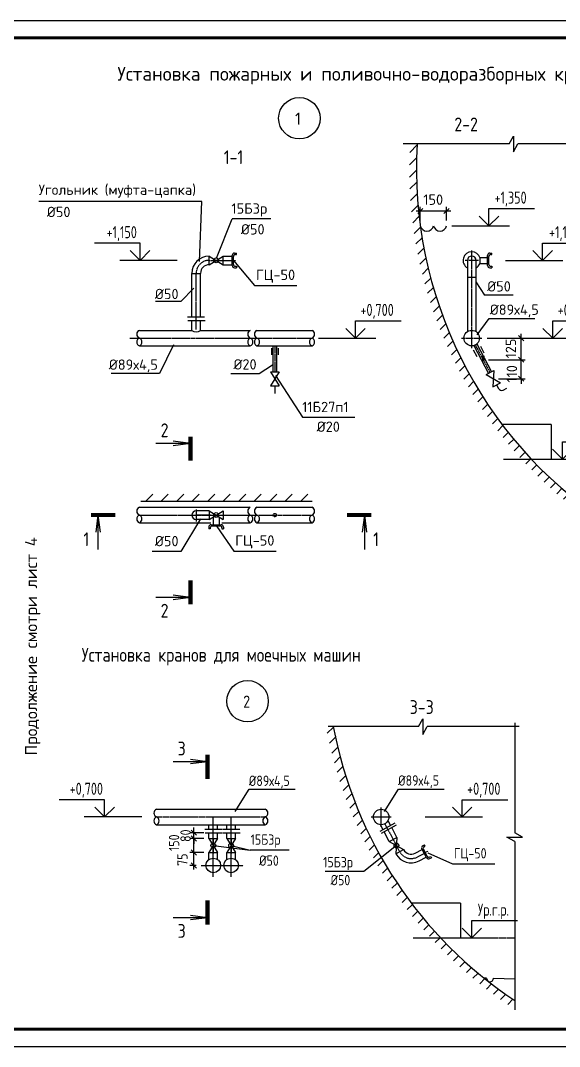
# Paper-space layout 'л2-л8' of a CAD drawing. Header units: millimetres. Extents: x 10032 to 18918, y -3051 to 627.
# Drawn here: x 17828.7 to 17984.8, y -1761.1 to -1464.1 of the extents above; entities that cross this region are included whole.
import ezdxf
from ezdxf.enums import TextEntityAlignment as Align

# ---------------------------------------------------------------- set-up
doc = ezdxf.new("R2010")
doc.units = ezdxf.units.MM
doc.header["$LTSCALE"] = 0.5
doc.linetypes.add('CENTER', pattern=[2, 1.25, -0.25, 0.25, -0.25])
doc.linetypes.add('HIDDEN', pattern=[0.375, 0.25, -0.125])
doc.layers.add('1_fragment_plan', color=7, linetype='Continuous', lineweight=30)
doc.layers.add('_Формат', color=7, linetype='Continuous', lineweight=35)
for name, color, linetype in [('1_NADPIS', 7, 'Continuous'), ('DIZAIN', 30, 'Continuous'), ('FORMAT', 7, 'Continuous'), ('OTMETKI', 2, 'Continuous'), ('ВК_конструкции', 7, 'Continuous'), ('ВК_надписи', 7, 'Continuous'), ('ВК_отметки', 9, 'Continuous'), ('ВК_сети', 4, 'Continuous')]:
    doc.layers.add(name, color=color, linetype=linetype)
doc.styles.add('ROMANS', font='romans.shx', dxfattribs={"width": 0.8, "height": 1.75})
doc.styles.add('RS-3-08', font='romans.shx', dxfattribs={"width": 0.8, "height": 3})
doc.styles.add('Стандарт ММП', font='isocpeur.ttf')
doc.dimstyles.new('M1000', dxfattribs={"dimtxt": 3, "dimasz": 2, "dimexe": 1.2, "dimexo": 1.5, "dimgap": 1.3, "dimtad": 1, "dimdec": 0, "dimlfac": 1000, "dimrnd": 1, "dimzin": 0, "dimdsep": 46, "dimtxsty": 'RS-3-08', "dimblk1": 'OBLIQUE', "dimblk2": 'OBLIQUE', "dimsah": 1, "dimcen": 0, "dimdle": 1.2, "dimadec": 0, "dimazin": 0, "dimtfac": 1, "dimtdec": 0, "dimtmove": 2, "dimatfit": 3, "dimldrblk": 'ARCHTICK', "dimfxl": 1, "dimtolj": 1, "dimtzin": 0, "dimarcsym": 0})

# ---------------------------------------------------------------- blocks, each defined once
blk = doc.blocks.new('RAZ')
at = {"layer": '1_fragment_plan'}
for q in [(4.96, 5.65), (4.96, 4.35), (10, 5)]:
    blk.add_line((0, 5), q, dxfattribs=at)
at = {"layer": '1_fragment_plan', "color": 4, "const_width": 1.2}
blk.add_lwpolyline([(0, 6.99), (0, 0)], dxfattribs=at)
blk = doc.blocks.new('_raznl')
at = {"layer": 'DIZAIN', "rotation": 90}
blk.add_blockref('RAZ', (0, 0), dxfattribs=at)
at = {"layer": 'DIZAIN', "color": 4, "style": 'ROMANS', "width": 0.8, "flags": 4}
blk.add_attdef('N', text='', height=4, dxfattribs=at).set_placement((-7.55, 5), align=Align.RIGHT)
blk = doc.blocks.new('_razpv')
at = {"layer": 'DIZAIN', "xscale": -1}
blk.add_blockref('RAZ', (0, 0), dxfattribs=at)
at = {"layer": 'DIZAIN', "color": 4, "style": 'ROMANS', "width": 0.8, "flags": 4}
blk.add_attdef('N', text='', height=4, dxfattribs=at).set_placement((-7.5, 8.82), align=Align.MIDDLE)
blk = doc.blocks.new('_otmp')
at = {"layer": 'ВК_отметки'}
blk.add_line((4.24, 0), (20.89, 0), dxfattribs=at)
for points in [[(15, 0), (15, 5), (28.21, 5)], [(15, 0), (17.83, 2.83)]]:
    blk.add_lwpolyline(points, dxfattribs=at)
at = {"layer": 'ВК_отметки', "linetype": 'Continuous'}
blk.add_lwpolyline([(15, 0), (12.17, 2.83)], dxfattribs=at)
at = {"layer": 'ВК_отметки', "style": 'ROMANS', "width": 0.7, "flags": 4}
blk.add_attdef('О', text='', height=3.5, dxfattribs=at).set_placement((21.25, 6.42), align=Align.CENTER)
blk = doc.blocks.new('_razg')
at = {"layer": 'DIZAIN', "color": 4, "style": 'ROMANS', "width": 0.8, "flags": 4}
blk.add_attdef('N-N', text='', height=4, dxfattribs=at).set_placement((0.14, 3.55), align=Align.MIDDLE)
blk = doc.blocks.new('_Oblique')
at = {"linetype": 'ByBlock', "lineweight": 30}
blk.add_line((-0.5, -0.5), (0.5, 0.5), dxfattribs=at)
blk = doc.blocks.new('*D49')
at = {"layer": 'Defpoints', "color": 0, "lineweight": 30, "ltscale": 0.5}
for p in [(17962.94, -1562.24), (17973.73, -1562.24), (17965.66, -1567.74)]:
    blk.add_point(p, dxfattribs=at)
at = {"layer": 'ВК_надписи', "color": 7, "lineweight": -2, "ltscale": 0.5}
for p, q in [((17973.73, -1562.24), (17973.73, -1560.74)), ((17964.44, -1562.24), (17974.93, -1562.24)), ((17973.73, -1567.74), (17973.73, -1562.24)), ((17967.16, -1567.74), (17974.93, -1567.74)), ((17973.73, -1567.74), (17973.73, -1569.24))]:
    blk.add_line(p, q, dxfattribs=at)
at = {"layer": 'ВК_надписи', "color": 7, "lineweight": -2, "ltscale": 0.5, "xscale": 1.5, "yscale": 1.5, "zscale": 1.5}
for p, rotation in [((17973.73, -1562.24), 270), ((17973.73, -1567.74), 90)]:
    blk.add_blockref('_Oblique', p, dxfattribs=dict(at, rotation=rotation))
at = {"layer": 'ВК_надписи', "color": 7, "ltscale": 0.5, "insert": (17971.03, -1566.34), "char_height": 3, "attachment_point": 5, "rotation": 90, "style": 'Стандарт ММП'}
blk.add_mtext('\\A1;110', dxfattribs=at)
blk = doc.blocks.new('*D50')
at = {"layer": 'Defpoints', "color": 0, "lineweight": 30, "ltscale": 0.5}
for p in [(17962.35, -1555.99), (17973.73, -1555.99), (17962.74, -1562.24)]:
    blk.add_point(p, dxfattribs=at)
at = {"layer": 'ВК_надписи', "color": 7, "lineweight": -2, "ltscale": 0.5}
for p, q in [((17963.85, -1555.99), (17974.93, -1555.99)), ((17973.73, -1563.44), (17973.73, -1554.79)), ((17964.24, -1562.24), (17974.93, -1562.24))]:
    blk.add_line(p, q, dxfattribs=at)
at = {"layer": 'ВК_надписи', "color": 7, "lineweight": -2, "ltscale": 0.5, "xscale": 1.5, "yscale": 1.5, "zscale": 1.5}
for p, rotation in [((17973.73, -1555.99), 90), ((17973.73, -1562.24), 270)]:
    blk.add_blockref('_Oblique', p, dxfattribs=dict(at, rotation=rotation))
at = {"layer": 'ВК_надписи', "color": 7, "ltscale": 0.5, "insert": (17970.76, -1558.99), "char_height": 3, "attachment_point": 5, "rotation": 90, "style": 'Стандарт ММП'}
blk.add_mtext('\\A1;125', dxfattribs=at)
blk = doc.blocks.new('*D55')
at = {"layer": 'Defpoints', "color": 0, "lineweight": 30}
for p in [(17878.94, -1704.9), (17883.32, -1704.9), (17881.09, -1708.65)]:
    blk.add_point(p, dxfattribs=at)
at = {"layer": 'ВК_сети', "color": 7, "lineweight": -2}
for p, q in [((17878.94, -1709.85), (17878.94, -1703.7)), ((17881.82, -1704.9), (17877.74, -1704.9)), ((17879.59, -1708.65), (17877.74, -1708.65))]:
    blk.add_line(p, q, dxfattribs=at)
at = {"layer": 'ВК_сети', "color": 7, "lineweight": -2, "xscale": 1.5, "yscale": 1.5, "zscale": 1.5}
for p, rotation in [((17878.94, -1704.9), 90), ((17878.94, -1708.65), 270)]:
    blk.add_blockref('_Oblique', p, dxfattribs=dict(at, rotation=rotation))
at = {"layer": 'ВК_сети', "color": 7, "lineweight": 30, "insert": (17875.62, -1706.99), "char_height": 3, "attachment_point": 5, "rotation": 90, "style": 'RS-3-08'}
blk.add_mtext('\\A1;75', dxfattribs=at)
blk = doc.blocks.new('*D56')
at = {"layer": 'Defpoints', "color": 0, "lineweight": 30}
for p in [(17878.94, -1700.86), (17883.32, -1700.86), (17883.32, -1704.9)]:
    blk.add_point(p, dxfattribs=at)
at = {"layer": 'ВК_сети', "color": 7, "lineweight": -2}
for p, q in [((17881.82, -1700.86), (17877.74, -1700.86)), ((17878.94, -1706.1), (17878.94, -1699.66)), ((17881.82, -1704.9), (17877.74, -1704.9))]:
    blk.add_line(p, q, dxfattribs=at)
at = {"layer": 'ВК_сети', "color": 7, "lineweight": -2, "xscale": 1.5, "yscale": 1.5, "zscale": 1.5}
for p, rotation in [((17878.94, -1700.86), 90), ((17878.94, -1704.9), 270)]:
    blk.add_blockref('_Oblique', p, dxfattribs=dict(at, rotation=rotation))
at = {"layer": 'ВК_сети', "color": 7, "lineweight": 30, "insert": (17873.21, -1702.07), "char_height": 3, "attachment_point": 5, "rotation": 90, "style": 'RS-3-08'}
blk.add_mtext('\\A1;150', dxfattribs=at)
blk = doc.blocks.new('*D57')
at = {"layer": 'Defpoints', "color": 0, "lineweight": 30}
for p in [(17878.94, -1699.18), (17883.32, -1699.18), (17883.32, -1700.86)]:
    blk.add_point(p, dxfattribs=at)
at = {"layer": 'ВК_сети', "color": 7, "lineweight": -2}
for p, q in [((17878.94, -1699.18), (17878.94, -1697.68)), ((17881.82, -1699.18), (17877.74, -1699.18)), ((17881.82, -1700.86), (17877.74, -1700.86)), ((17878.94, -1700.86), (17878.94, -1699.18)), ((17878.94, -1700.86), (17878.94, -1702.36))]:
    blk.add_line(p, q, dxfattribs=at)
at = {"layer": 'ВК_сети', "color": 7, "lineweight": -2, "xscale": 1.5, "yscale": 1.5, "zscale": 1.5}
for p, rotation in [((17878.94, -1699.18), 270), ((17878.94, -1700.86), 90)]:
    blk.add_blockref('_Oblique', p, dxfattribs=dict(at, rotation=rotation))
at = {"layer": 'ВК_сети', "color": 7, "lineweight": 30, "insert": (17876.54, -1700.04), "char_height": 3, "attachment_point": 5, "rotation": 90, "style": 'RS-3-08'}
blk.add_mtext('\\A1;80', dxfattribs=at)

psp = doc.layouts.new('л2-л8')

# ---------------------------------------------------------------- hatches: boundary and pattern name
at = {"layer": 'ВК_конструкции', "ltscale": 0.5}
h = psp.add_hatch(dxfattribs=at)
h.set_pattern_fill('ANSI31', scale=20, style=0)
h.set_pattern_definition([(45, (19165.1628, -1317.9816), (-1.767767, 1.767767), [])])
h.paths.add_polyline_path([(17998.0807, -1611.5982), (17998.0807, -1609.1274, -0.05751116), (17976.6306, -1590.9945), (17973.8181, -1590.9945, 0.06414648)])
h.paths.add_polyline_path([(17973.8181, -1590.9945), (17976.6306, -1590.9945, -0.08615345), (17953.588, -1555.9945), (17951.3398, -1555.9945, 0.08407387)])
h.paths.add_polyline_path([(17943.4184, -1507.126), (17941.3536, -1507.126, 0.1011291), (17951.3398, -1555.9945), (17953.588, -1555.9945, -0.10294791)])
h.paths.add_polyline_path([(17943.6387, -1499.7825), (17941.5702, -1499.7825, 0.01474786), (17941.3536, -1507.126), (17943.4184, -1507.126, -0.01499678)])
h = psp.add_hatch(dxfattribs=at)
h.set_pattern_fill('ANSI31', color=256, angle=90, style=0)
h.set_pattern_definition([(225, (17531.2933, -1492.3447), (-2.245064, 2.245064), [])])
h.paths.add_polyline_path([(17863.5933, -1603.246), (17863.5933, -1601.135), (17913.1619, -1601.135), (17913.1619, -1603.246)])
h = psp.add_hatch(dxfattribs=at)
h.set_pattern_fill('ANSI31', scale=20, style=0)
h.set_pattern_definition([(45, (19138.9423, -1456.6014), (-1.767767, 1.767767), [])])
h.paths.add_polyline_path([(17971.8602, -1750.218), (17971.8602, -1747.7472, -0.05751116), (17950.4101, -1729.6143), (17947.5976, -1729.6143, 0.06414648)])
h.paths.add_polyline_path([(17947.5976, -1729.6143), (17950.4101, -1729.6143, -0.08615345), (17927.3675, -1694.6143), (17925.1193, -1694.6143, 0.08407387)])
edge = h.paths.add_edge_path()
edge.add_line((17919.1921, -1667.7595), (17917.0937, -1667.7595))
edge.add_arc((18039.6979, -1645.7457), 124.5648, 190.17906, 203.098553)
edge.add_line((17925.1193, -1694.6143), (17927.3675, -1694.6143))
edge.add_arc((18039.6979, -1645.7457), 122.5, 190.352513, 203.511098, ccw=False)

# ---------------------------------------------------------------- linework, layer by layer
at = {"layer": '_Формат', "color": 7, "lineweight": 60}
psp.add_line((16554.1739, -1756.057), (18172.2466, -1756.0567), dxfattribs=at)
at = {"layer": '_Формат', "color": 7, "lineweight": 25}
psp.add_line((16534.1739, -1761.0567), (18177.2466, -1761.0567), dxfattribs=at)
at = {"layer": 'FORMAT', "color": 7}
psp.add_line((16886.1811, -1464.0567), (18177.2466, -1464.0567), dxfattribs=at)
at = {"layer": 'FORMAT', "lineweight": 60}
psp.add_line((16881.1811, -1469.0567), (18172.2466, -1469.0567), dxfattribs=at)
at = {"layer": 'ВК_конструкции', "color": 7, "ltscale": 0.5}
for p, q in [((17970.231, -1499.7825), (17939.5575, -1499.7825)), ((17999.3818, -1499.7825), (17972.73, -1499.7825)), ((17944.0105, -1668.455), (17917.8337, -1668.455)), ((17973.1613, -1668.455), (17946.5095, -1668.455)), ((17971.8602, -1667.3265), (17971.8602, -1699.2234)), ((17971.8602, -1701.7223), (17971.8602, -1750.4467)), ((17950.2261, -1729.6143), (17950.321, -1729.5194))]:
    psp.add_line(p, q, dxfattribs=at)
at = {"layer": 'ВК_конструкции', "ltscale": 0.5}
for p, q in [((17970.231, -1499.7825), (17971.4805, -1497.5402)), ((17971.4805, -1497.5402), (17971.4805, -1502.0248)), ((17971.4805, -1502.0248), (17972.73, -1499.7825)), ((17913.1619, -1603.246), (17863.5933, -1603.246)), ((17944.0105, -1668.455), (17945.26, -1666.2128)), ((17945.26, -1666.2128), (17945.26, -1670.6973)), ((17945.26, -1670.6973), (17946.5095, -1668.455)), ((17971.8602, -1701.7223), (17969.618, -1700.4729)), ((17969.618, -1700.4729), (17974.1025, -1700.4729)), ((17974.1025, -1700.4729), (17971.8602, -1699.2234))]:
    psp.add_line(p, q, dxfattribs=at)
at = {"layer": 'ВК_конструкции'}
for p, q in [((17982.4027, -1580.9945), (17968.1959, -1580.9945)), ((17982.4027, -1580.9945), (17982.4027, -1590.9945)), ((17956.1822, -1719.6143), (17941.9754, -1719.6143)), ((17956.1822, -1719.6143), (17956.1822, -1729.6143)), ((17963.6983, -1741.2699), (17962.9832, -1741.2502)), ((17965.6976, -1741.325), (17971.8602, -1741.495))]:
    psp.add_line(p, q, dxfattribs=at)
at = {"layer": 'ВК_конструкции', "color": 7, "linetype": 'CENTER', "ltscale": 0.2}
for p, q in [((17968.6554, -1590.9945), (17998.0807, -1590.9945)), ((17942.4349, -1729.6143), (17971.8602, -1729.6143))]:
    psp.add_line(p, q, dxfattribs=at)
at = {"layer": 'ВК_конструкции', "color": 7, "ltscale": 0.5}
for centre, start in [((18065.9184, -1507.126), 176.563248), ((18039.6979, -1645.7457), 190.683402)]:
    psp.add_arc(centre, 122.5, start, 236.373463, dxfattribs=at)
at = {"layer": 'ВК_конструкции'}
psp.add_arc((17964.6979, -1741.2975), 1, 178.419828, 358.419828, dxfattribs=at)
at = {"layer": 'ВК_надписи', "ltscale": 0.5}
for p, q in [((17881.2865, -1516.4138), (17834.0956, -1516.4138)), ((17880.5709, -1533.8591), (17881.2865, -1516.4138)), ((17885.4754, -1532.8067), (17889.9992, -1521.4404)), ((17901.2776, -1521.4404), (17889.9992, -1521.4404)), ((17890.4278, -1533.4945), (17896.5414, -1540.7291)), ((17896.5414, -1540.7291), (17908.7644, -1540.7291)), ((17960.602, -1539.6838), (17963.0934, -1543.5387)), ((17878.9546, -1541.525), (17875.1574, -1545.4337)), ((17971.3729, -1543.5387), (17963.0934, -1543.5387)), ((17875.1574, -1545.4337), (17867.8606, -1545.4337)), ((17960.9921, -1555.0755), (17964.4948, -1550.291)), ((17964.4948, -1550.291), (17977.6988, -1550.291)), ((17873.0835, -1557.9152), (17868.9977, -1566.2631)), ((17901.6913, -1563.79), (17897.8941, -1566.3173)), ((17868.9977, -1566.2631), (17854.955, -1566.2631)), ((17897.8941, -1566.3173), (17889.6147, -1566.3173)), ((17902.6256, -1566.7825), (17910.3774, -1578.9153)), ((17910.3774, -1578.9153), (17925.5897, -1578.9153)), ((17880.8375, -1608.3147), (17875.1574, -1617.8152)), ((17885.5615, -1610.5327), (17890.5301, -1617.6326)), ((17875.1574, -1617.8152), (17866.8779, -1617.8152)), ((17890.5301, -1617.6326), (17902.7532, -1617.6326)), ((17890.8898, -1693.0397), (17894.9756, -1686.5831)), ((17894.9756, -1686.5831), (17908.274, -1686.5831)), ((17934.1444, -1693.0397), (17938.2302, -1686.5831)), ((17938.2302, -1686.5831), (17951.4657, -1686.5831)), ((17884.5722, -1702.8837), (17895.2882, -1704.2326)), ((17889.7312, -1702.8837), (17895.2882, -1704.2326)), ((17906.5038, -1704.2326), (17895.2882, -1704.2326)), ((17937.5968, -1702.8837), (17928.2104, -1710.3769)), ((17946.6902, -1705.0332), (17953.8541, -1708.1999)), ((17928.2104, -1710.3769), (17916.9948, -1710.3769)), ((17953.8541, -1708.1999), (17966.0772, -1708.1999))]:
    psp.add_line(p, q, dxfattribs=at)
at = {"layer": 'ВК_надписи', "color": 7, "ltscale": 0.5}
for p, q in [((17943.3169, -1519.1927), (17953.3125, -1519.1927)), ((17944.5169, -1521.9945), (17944.5169, -1517.9927)), ((17952.1125, -1521.9945), (17952.1125, -1517.9927))]:
    psp.add_line(p, q, dxfattribs=at)
at = {"layer": 'ВК_надписи', "ltscale": 0.5}
for centre in [(17909.504, -1492.3548), (17894.5035, -1661.1065)]:
    psp.add_circle(centre, 6, dxfattribs=at)
at = {"layer": 'ВК_сети', "color": 5, "ltscale": 0.5}
for p, q in [((17883.3666, -1534.7445), (17887.4054, -1532.2445)), ((17883.3666, -1532.2445), (17887.4054, -1534.7445)), ((17883.3666, -1534.7445), (17883.3666, -1532.2445)), ((17887.4054, -1534.7445), (17887.4054, -1532.2445)), ((17890.0494, -1534.9438), (17890.0494, -1532.0451)), ((17890.4278, -1534.654), (17890.4278, -1532.335)), ((17890.7244, -1531.3701), (17891.2632, -1531.3701)), ((17890.9678, -1531.795), (17891.2632, -1531.795)), ((17891.2632, -1531.795), (17891.2632, -1531.3701)), ((17963.9951, -1534.9438), (17963.9951, -1532.0451)), ((17964.3735, -1534.654), (17964.3735, -1532.335)), ((17964.6701, -1531.3701), (17965.209, -1531.3701)), ((17964.9135, -1531.795), (17965.209, -1531.795)), ((17965.209, -1531.795), (17965.209, -1531.3701)), ((17890.9678, -1535.194), (17891.2632, -1535.194)), ((17891.2632, -1535.194), (17891.2632, -1535.6188)), ((17961.7504, -1532.6209), (17963.9951, -1532.6209)), ((17961.7504, -1534.3681), (17963.9951, -1534.3681)), ((17964.9135, -1535.194), (17965.209, -1535.194)), ((17965.209, -1535.194), (17965.209, -1535.6188)), ((17890.7244, -1535.6188), (17891.2632, -1535.6188)), ((17964.6701, -1535.6188), (17965.209, -1535.6188)), ((17901.4115, -1558.8889), (17901.4115, -1560.7928)), ((17903.3164, -1558.8889), (17903.3164, -1560.7928)), ((17961.9128, -1558.3027), (17962.9319, -1560.2167)), ((17959.8649, -1559.4024), (17960.884, -1561.3164)), ((17901.1034, -1565.7251), (17903.6034, -1565.7251)), ((17901.1034, -1565.7251), (17903.6034, -1569.7639)), ((17903.6034, -1565.7251), (17901.1034, -1569.7639)), ((17963.6112, -1566.5494), (17965.818, -1565.3745)), ((17963.6112, -1566.5494), (17967.716, -1568.9395)), ((17965.818, -1565.3745), (17965.5093, -1570.1144)), ((17901.1034, -1569.7639), (17903.6034, -1569.7639)), ((17965.5093, -1570.1144), (17967.716, -1568.9395)), ((17966.6127, -1569.527), (17967.1899, -1570.6111)), ((17968.5425, -1571.0238), (17969.5853, -1570.4686)), ((17883.3666, -1605.9689), (17883.3666, -1608.4689)), ((17883.3666, -1608.4689), (17887.4054, -1605.9689)), ((17883.3666, -1605.9689), (17887.4054, -1608.4689)), ((17887.4054, -1605.9689), (17887.4054, -1608.4689)), ((17884.5124, -1607.7596), (17884.5124, -1610.0043)), ((17886.2596, -1607.7596), (17886.2596, -1610.0043)), ((17883.2617, -1610.6793), (17883.2617, -1611.2182)), ((17883.6865, -1611.2182), (17883.2617, -1611.2182)), ((17883.6865, -1610.9228), (17883.6865, -1611.2182)), ((17883.9367, -1610.0043), (17886.8354, -1610.0043)), ((17884.2265, -1610.3828), (17886.5455, -1610.3828)), ((17887.0855, -1610.9228), (17887.0855, -1611.2182)), ((17887.0855, -1611.2182), (17887.5104, -1611.2182)), ((17887.5104, -1610.6793), (17887.5104, -1611.2182)), ((17883.3222, -1700.8643), (17885.8222, -1700.8643)), ((17885.8222, -1700.8643), (17883.3222, -1704.9031)), ((17883.3222, -1700.8643), (17885.8222, -1704.9031)), ((17888.4812, -1700.8643), (17890.9812, -1700.8643)), ((17890.9812, -1700.8643), (17888.4812, -1704.9031)), ((17888.4812, -1700.8643), (17890.9812, -1704.9031)), ((17935.5437, -1701.6899), (17937.7497, -1700.5136)), ((17935.5437, -1701.6899), (17939.65, -1704.0774)), ((17937.7497, -1700.5136), (17937.444, -1705.2537)), ((17937.444, -1705.2537), (17939.65, -1704.0774)), ((17946.3497, -1706.3974), (17944.9858, -1703.8396)), ((17945.2638, -1702.9264), (17945.7393, -1702.6728)), ((17946.5472, -1705.9636), (17945.4561, -1703.9173)), ((17945.6786, -1703.1867), (17945.9392, -1703.0477)), ((17945.9392, -1703.0477), (17945.7393, -1702.6728)), ((17883.3222, -1704.9031), (17885.8222, -1704.9031)), ((17888.4812, -1704.9031), (17890.9812, -1704.9031)), ((17947.2629, -1706.6754), (17947.7384, -1706.4219)), ((17947.2778, -1706.186), (17947.5385, -1706.047)), ((17947.5385, -1706.047), (17947.7384, -1706.4219))]:
    psp.add_line(p, q, dxfattribs=at)
at = {"layer": 'ВК_сети', "ltscale": 0.5}
for p, q in [((17887.4054, -1532.2445), (17890.0494, -1532.2445)), ((17887.4054, -1534.7445), (17890.0494, -1534.7445)), ((17958.158, -1533.4945), (17958.158, -1554.1237)), ((17960.658, -1554.1237), (17960.658, -1533.4945)), ((17878.3666, -1549.8675), (17878.3666, -1537.2445)), ((17878.3666, -1537.2445), (17880.8666, -1537.2445)), ((17880.8666, -1549.8675), (17880.8666, -1537.2445)), ((17958.158, -1538.3479), (17960.658, -1538.3479)), ((17878.3666, -1553.7445), (17878.3666, -1550.8588)), ((17880.8666, -1553.7445), (17880.8666, -1550.8588)), ((17863.1619, -1553.7445), (17878.3666, -1553.7445)), ((17880.8666, -1553.7445), (17895.2889, -1553.7445)), ((17897.2173, -1553.7445), (17913.1619, -1553.7445)), ((17863.1619, -1558.2445), (17895.2889, -1558.2445)), ((17897.2173, -1558.2445), (17913.1619, -1558.2445)), ((17962.3354, -1561.2215), (17963.1352, -1561.2215)), ((17962.7353, -1562.0445), (17962.7353, -1561.2215)), ((17902.3534, -1569.7639), (17902.3534, -1571.992)), ((17863.1619, -1604.9689), (17895.2889, -1604.9689)), ((17897.2173, -1604.9689), (17913.1619, -1604.9689)), ((17863.1619, -1609.4689), (17883.8807, -1609.4689)), ((17887.0295, -1609.4689), (17895.2889, -1609.4689)), ((17897.2173, -1609.4689), (17913.1619, -1609.4689)), ((17868.1174, -1692.3643), (17899.6427, -1692.3643)), ((17935.9311, -1697.103), (17935.1708, -1695.677)), ((17868.1174, -1696.8643), (17899.6427, -1696.8643)), ((17883.3222, -1698.1873), (17883.3222, -1696.8643)), ((17885.8222, -1698.1873), (17885.8222, -1696.8643)), ((17888.4812, -1698.1873), (17888.4812, -1696.8643)), ((17890.9812, -1698.1873), (17890.9812, -1696.8643)), ((17933.7417, -1698.3102), (17932.9648, -1696.8532)), ((17937.7497, -1700.5136), (17936.24, -1697.6822)), ((17883.3222, -1700.8643), (17883.3222, -1699.1785)), ((17885.8222, -1700.8643), (17885.8222, -1699.1785)), ((17888.4812, -1700.8643), (17888.4812, -1699.1785)), ((17890.9812, -1700.8643), (17890.9812, -1699.1785)), ((17935.5437, -1701.6899), (17934.0505, -1698.8894)), ((17883.3222, -1706.9354), (17883.3222, -1704.9031)), ((17885.8222, -1706.9354), (17885.8222, -1704.9031)), ((17888.4812, -1706.9354), (17888.4812, -1704.9031)), ((17890.9812, -1706.9354), (17890.9812, -1704.9031))]:
    psp.add_line(p, q, dxfattribs=at)
at = {"layer": 'ВК_сети', "color": 7, "linetype": 'CENTER', "ltscale": 0.4}
for p, q in [((17959.408, -1558.8872), (17959.408, -1530.5958)), ((17883.3666, -1533.4945), (17891.1305, -1533.4945)), ((17879.6166, -1553.4945), (17879.6166, -1537.2445)), ((17860.4221, -1555.9945), (17913.1619, -1555.9945)), ((17960.4652, -1557.9807), (17964.7146, -1565.962)), ((17863.1619, -1607.2189), (17913.1619, -1607.2189))]:
    psp.add_line(p, q, dxfattribs=at)
at = {"layer": 'ВК_сети', "color": 7, "linetype": 'CENTER', "ltscale": 0.2}
for p, q in [((17961.3999, -1533.4945), (17957.5545, -1533.4945)), ((17956.4785, -1555.9945), (17962.3538, -1555.9945)), ((17902.3534, -1558.2445), (17902.3534, -1565.7251)), ((17879.6166, -1605.6157), (17879.6166, -1609.0407)), ((17883.7188, -1607.2189), (17879.6166, -1607.2189)), ((17883.3666, -1607.2189), (17887.7504, -1607.2189)), ((17933.1875, -1697.507), (17933.1875, -1691.7789)), ((17868.1174, -1694.6143), (17899.6427, -1694.6143)), ((17884.5722, -1711.9443), (17884.5722, -1694.6143)), ((17889.7312, -1711.9443), (17889.7312, -1694.6143)), ((17930.258, -1694.6143), (17936.1333, -1694.6143)), ((17930.258, -1694.6143), (17936.1333, -1694.6143)), ((17934.2462, -1696.5997), (17936.6467, -1701.1017)), ((17884.5722, -1700.8643), (17884.5722, -1705.248)), ((17889.7312, -1700.8643), (17889.7312, -1705.248)), ((17936.6467, -1701.1017), (17938.547, -1704.6656)), ((17943.6204, -1706.2102), (17946.8083, -1704.5103)), ((17881.0894, -1708.6531), (17888.1885, -1708.6531)), ((17886.2485, -1708.6531), (17893.3476, -1708.6531))]:
    psp.add_line(p, q, dxfattribs=at)
at = {"layer": 'ВК_сети'}
for p, q in [((17877.0803, -1549.8675), (17882.0457, -1549.8675)), ((17877.2125, -1550.8588), (17882.1779, -1550.8588)), ((17882.0991, -1698.1873), (17887.0645, -1698.1873)), ((17887.2581, -1698.1873), (17892.2235, -1698.1873)), ((17932.932, -1698.7567), (17937.2802, -1696.3591)), ((17933.2392, -1699.3367), (17937.5875, -1696.9392)), ((17882.2313, -1699.1785), (17887.1967, -1699.1785)), ((17887.3904, -1699.1785), (17892.3558, -1699.1785))]:
    psp.add_line(p, q, dxfattribs=at)
at = {"layer": 'ВК_сети', "color": 9, "ltscale": 0.5}
for p, q in [((17901.8534, -1558.2445), (17901.8534, -1565.7251)), ((17902.8534, -1558.2445), (17902.8534, -1565.7251)), ((17959.9974, -1558.1659), (17964.2733, -1566.197)), ((17960.8801, -1557.6961), (17965.1559, -1565.727)), ((17883.3666, -1605.9689), (17879.6166, -1605.9689)), ((17883.3666, -1608.4689), (17879.6166, -1608.4689))]:
    psp.add_line(p, q, dxfattribs=at)
at = {"layer": 'ВК_сети', "ltscale": 0.2}
for p, q in [((17943.0322, -1705.1072), (17945.0796, -1704.0155)), ((17944.2085, -1707.3132), (17946.2559, -1706.2215))]:
    psp.add_line(p, q, dxfattribs=at)
at = {"layer": 'ВК_сети', "color": 5, "ltscale": 0.5, "const_width": 0.4}
psp.add_lwpolyline([(17962.5353, -1562.2445, 1), (17962.9353, -1562.2445, 1)], format="xyb", close=True, dxfattribs=at)
at = {"layer": 'ВК_сети', "color": 5, "ltscale": 0.5}
for centre, radius in [((17885.386, -1533.4945), 0.6936), ((17885.386, -1607.2189), 0.6936), ((17884.5722, -1702.8837), 0.6936), ((17889.7312, -1702.8837), 0.6936), ((17937.5968, -1702.8837), 0.6936), ((17884.5722, -1708.6531), 2.1244), ((17889.7312, -1708.6531), 2.1244)]:
    psp.add_circle(centre, radius, dxfattribs=at)
at = {"layer": 'ВК_сети', "ltscale": 0.5}
for centre in [(17959.408, -1555.9945), (17933.1875, -1694.6143)]:
    psp.add_circle(centre, 2.25, dxfattribs=at)
at = {"layer": 'ВК_сети', "color": 5, "linetype": 'HIDDEN', "ltscale": 0.1}
psp.add_circle((17902.3534, -1607.2189), 0.5, dxfattribs=at)
at = {"layer": 'ВК_сети', "color": 5, "ltscale": 0.5}
for centre, radius, start, end in [((17946.4397, -1523.0459), 1.9744, 193.131529, 346.868471), ((17950.2375, -1523.1046), 1.9151, 191.745525, 348.254475), ((17890.7244, -1532.0451), 0.675, 90, 180), ((17890.9678, -1532.335), 0.54, 90, 180), ((17959.408, -1533.4945), 2.5, 300, 240), ((17964.6701, -1532.0451), 0.675, 90, 180), ((17964.9135, -1532.335), 0.54, 90, 180), ((17890.7244, -1534.9438), 0.675, 180, 270), ((17890.9678, -1534.654), 0.54, 180, 270), ((17964.6701, -1534.9438), 0.675, 180, 270), ((17964.9135, -1534.654), 0.54, 180, 270), ((17863.6195, -1554.8695), 1.2145, 112.136408, 247.863592), ((17863.6195, -1557.1195), 1.2145, 112.136408, 247.863592), ((17862.7042, -1557.1195), 1.2145, 292.136408, 67.863592), ((17895.7465, -1554.8695), 1.2145, 112.136408, 247.863592), ((17895.7465, -1557.1195), 1.2145, 112.136408, 247.863592), ((17894.8312, -1557.1195), 1.2145, 292.136408, 67.863592), ((17897.675, -1554.8695), 1.2145, 112.136408, 247.863592), ((17897.675, -1557.1195), 1.2145, 112.136408, 247.863592), ((17896.7597, -1557.1195), 1.2145, 292.136408, 67.863592), ((17913.6195, -1557.1195), 1.2145, 112.136408, 247.863592), ((17912.7042, -1554.8695), 1.2145, 292.136408, 67.863592), ((17912.7042, -1557.1195), 1.2145, 292.136408, 67.863592), ((17968.0725, -1570.1411), 1, 208.031728, 298.031728), ((17863.6195, -1606.0939), 1.2145, 112.136408, 247.863592), ((17895.7465, -1606.0939), 1.2145, 112.136408, 247.863592), ((17897.675, -1606.0939), 1.2145, 112.136408, 247.863592), ((17912.7042, -1606.0939), 1.2145, 292.136408, 67.863592), ((17863.6195, -1608.3439), 1.2145, 112.136408, 247.863592), ((17862.7042, -1608.3439), 1.2145, 292.136408, 67.863592), ((17895.7465, -1608.3439), 1.2145, 112.136408, 247.863592), ((17894.8312, -1608.3439), 1.2145, 292.136408, 67.863592), ((17897.675, -1608.3439), 1.2145, 112.136408, 247.863592), ((17896.7597, -1608.3439), 1.2145, 292.136408, 67.863592), ((17913.6195, -1608.3439), 1.2145, 112.136408, 247.863592), ((17912.7042, -1608.3439), 1.2145, 292.136408, 67.863592), ((17883.9367, -1610.6793), 0.675, 90, 180), ((17884.2265, -1610.9228), 0.54, 90, 180), ((17886.5455, -1610.9228), 0.54, 0, 90), ((17886.8354, -1610.6793), 0.675, 0, 90), ((17868.575, -1693.4893), 1.2145, 112.136408, 247.863592), ((17899.185, -1693.4893), 1.2145, 292.136408, 67.863592), ((17868.575, -1695.7393), 1.2145, 112.136408, 247.863592), ((17867.6597, -1695.7393), 1.2145, 292.136408, 67.863592), ((17900.1003, -1695.7393), 1.2145, 112.136408, 247.863592), ((17899.185, -1695.7393), 1.2145, 292.136408, 67.863592), ((17945.5814, -1703.522), 0.675, 118.066965, 208.066965), ((17945.9326, -1703.6632), 0.54, 118.066965, 208.066965), ((17946.9453, -1706.0798), 0.675, 208.066965, 298.066965), ((17947.0237, -1705.7095), 0.54, 208.066965, 298.066965)]:
    psp.add_arc(centre, radius, start, end, dxfattribs=at)
at = {"layer": 'ВК_сети', "ltscale": 0.5}
for centre, radius, start, end in [((17883.3666, -1537.2445), 5, 90, 180), ((17959.408, -1533.4945), 1.25, 0, 180), ((17883.3666, -1537.2445), 2.5, 90, 180), ((17879.6166, -1552.1341), 2.0386, 232.181303, 307.818697), ((17941.856, -1702.9012), 2.5, 208.066965, 298.066965), ((17941.856, -1702.9012), 5, 208.066965, 298.066965)]:
    psp.add_arc(centre, radius, start, end, dxfattribs=at)
at = {"layer": 'ВК_сети', "color": 7, "linetype": 'CENTER', "ltscale": 0.4}
psp.add_arc((17883.3666, -1537.2445), 3.75, 90, 180, dxfattribs=at)
at = {"layer": 'ВК_сети', "color": 9, "ltscale": 0.5}
psp.add_arc((17879.6166, -1607.2189), 1.25, 90, 270, dxfattribs=at)
at = {"layer": 'ВК_сети', "color": 7, "linetype": 'CENTER', "ltscale": 0.2}
psp.add_arc((17941.856, -1702.9012), 3.75, 208.066965, 298.066965, dxfattribs=at)

# ---------------------------------------------------------------- block references
at = {"layer": 'ВК_надписи', "ltscale": 0.5}
ref = psp.add_blockref('_razg', (17957.6495, -1497.679), dxfattribs=at)
ref.add_attrib('N-N', '2-2', dxfattribs={"layer": 'DIZAIN', "color": 5, "height": 4, "style": 'ROMANS', "width": 0.8}).set_placement((17957.7861, -1494.1266), align=Align.MIDDLE)
ref = psp.add_blockref('_razg', (17890.2926, -1507.1721), dxfattribs=at)
ref.add_attrib('N-N', '1-1', dxfattribs={"layer": 'DIZAIN', "color": 5, "height": 4, "style": 'ROMANS', "width": 0.8}).set_placement((17890.4292, -1503.6196), align=Align.MIDDLE)
at = {"layer": 'ВК_надписи', "color": 7, "ltscale": 0.5, "xscale": 1.5, "yscale": 1.5, "zscale": 1.5, "rotation": 180}
psp.add_blockref('_Oblique', (17944.5169, -1519.1927), dxfattribs=at)
at = {"layer": 'ВК_надписи', "color": 7, "ltscale": 0.5, "xscale": 1.5, "yscale": 1.5, "zscale": 1.5}
psp.add_blockref('_Oblique', (17952.1125, -1519.1927), dxfattribs=at)
at = {"layer": 'ВК_надписи', "ltscale": 0.5}
ref = psp.add_blockref('_razpv', (17877.9564, -1591.4969), dxfattribs=at)
ref.add_attrib('N', '2', dxfattribs={"layer": 'DIZAIN', "color": 5, "height": 4, "style": 'ROMANS', "width": 0.8}).set_placement((17870.459, -1582.6815), align=Align.MIDDLE)
ref = psp.add_blockref('_raznl', (17856.1816, -1607.2189), dxfattribs=dict(at, xscale=-1, rotation=180))
ref.add_attrib('N', '1', dxfattribs={"layer": 'DIZAIN', "color": 5, "height": 4, "style": 'ROMANS', "width": 0.8}).set_placement((17848.6322, -1616.2229), align=Align.RIGHT)
ref = psp.add_blockref('_raznl', (17923.3174, -1607.2189), dxfattribs=dict(at, rotation=180))
ref.add_attrib('N', '1', dxfattribs={"layer": 'DIZAIN', "color": 5, "height": 4, "style": 'ROMANS', "width": 0.8}).set_placement((17932.543, -1616.2229), align=Align.RIGHT)
ref = psp.add_blockref('_razpv', (17877.9564, -1626.0957), dxfattribs=dict(at, xscale=-1, rotation=180))
ref.add_attrib('N', '2', dxfattribs={"layer": 'DIZAIN', "color": 5, "height": 4, "style": 'ROMANS', "width": 0.8}).set_placement((17870.459, -1634.911), align=Align.MIDDLE)
ref = psp.add_blockref('_razg', (17944.7986, -1666.3516), dxfattribs=at)
ref.add_attrib('N-N', '3-3', dxfattribs={"layer": 'DIZAIN', "color": 5, "height": 4, "style": 'ROMANS', "width": 0.8}).set_placement((17944.9352, -1662.7992), align=Align.MIDDLE)
ref = psp.add_blockref('_razpv', (17882.9119, -1683.6099), dxfattribs=at)
ref.add_attrib('N', '3', dxfattribs={"layer": 'DIZAIN', "color": 5, "height": 4, "style": 'ROMANS', "width": 0.8}).set_placement((17875.4145, -1674.7945), align=Align.MIDDLE)
ref = psp.add_blockref('_razpv', (17882.9119, -1718.7887), dxfattribs=dict(at, xscale=-1, rotation=180))
ref.add_attrib('N', '3', dxfattribs={"layer": 'DIZAIN', "color": 5, "height": 4, "style": 'ROMANS', "width": 0.8}).set_placement((17875.4145, -1727.6041), align=Align.MIDDLE)
at = {"layer": 'ВК_отметки', "ltscale": 0.5}
ref = psp.add_blockref('_otmp', (17949.4112, -1523.4945), dxfattribs=at)
ref.add_attrib('О', '+1,350', dxfattribs={"layer": 'OTMETKI', "color": 9, "height": 3.5, "style": 'ROMANS', "width": 0.7}).set_placement((17970.657, -1517.0779), align=Align.CENTER)
at = {"layer": 'ВК_отметки', "ltscale": 0.2}
ref = psp.add_blockref('_otmp', (17878.3666, -1533.4945), dxfattribs=dict(at, xscale=-1))
ref.add_attrib('О', '+1,150', dxfattribs={"layer": 'OTMETKI', "color": 9, "height": 3.5, "style": 'ROMANS', "width": 0.7}).set_placement((17858.0542, -1527.0779), align=Align.CENTER)
at = {"layer": 'ВК_отметки', "ltscale": 0.5}
ref = psp.add_blockref('_otmp', (17964.9501, -1533.4945), dxfattribs=at)
ref.add_attrib('О', '+1,150', dxfattribs={"layer": 'OTMETKI', "color": 9, "height": 3.5, "style": 'ROMANS', "width": 0.7}).set_placement((17986.1959, -1527.0779), align=Align.CENTER)
ref = psp.add_blockref('_otmp', (17910.7642, -1555.9945), dxfattribs=at)
ref.add_attrib('О', '+0,700', dxfattribs={"layer": 'OTMETKI', "color": 9, "height": 3.5, "style": 'ROMANS', "width": 0.7}).set_placement((17932.0099, -1549.5779), align=Align.CENTER)
ref = psp.add_blockref('_otmp', (17967.8778, -1555.9945), dxfattribs=at)
ref.add_attrib('О', '+0,700', dxfattribs={"layer": 'OTMETKI', "color": 9, "height": 3.5, "style": 'ROMANS', "width": 0.7}).set_placement((17989.1236, -1549.5779), align=Align.CENTER)
ref = psp.add_blockref('_otmp', (17970.6712, -1590.9945), dxfattribs=at)
ref.add_attrib('О', 'Ур.г.р.', dxfattribs={"layer": 'OTMETKI', "color": 9, "height": 3.5, "style": 'ROMANS', "width": 0.7}).set_placement((17991.9169, -1584.5779), align=Align.CENTER)
ref = psp.add_blockref('_otmp', (17868.1174, -1694.6143), dxfattribs=dict(at, xscale=-1))
ref.add_attrib('О', '+0,700', dxfattribs={"layer": 'OTMETKI', "color": 9, "height": 3.5, "style": 'ROMANS', "width": 0.7}).set_placement((17847.8049, -1688.1977), align=Align.CENTER)
ref = psp.add_blockref('_otmp', (17941.6574, -1694.6143), dxfattribs=at)
ref.add_attrib('О', '+0,700', dxfattribs={"layer": 'OTMETKI', "color": 9, "height": 3.5, "style": 'ROMANS', "width": 0.7}).set_placement((17962.9031, -1688.1977), align=Align.CENTER)
ref = psp.add_blockref('_otmp', (17944.4507, -1729.6143), dxfattribs=at)
ref.add_attrib('О', 'Ур.г.р.', dxfattribs={"layer": 'OTMETKI', "color": 9, "height": 3.5, "style": 'ROMANS', "width": 0.7}).set_placement((17965.6964, -1723.1977), align=Align.CENTER)

# ---------------------------------------------------------------- texts
at = {"layer": '1_NADPIS', "color": 1, "linetype": 'Continuous', "style": 'Стандарт ММП'}
psp.add_text('Продолжение смотри лист 4', height=3.5, rotation=90, dxfattribs=at).set_placement((17833.5674, -1676.8278))
at = {"layer": 'ВК_надписи', "color": 9, "ltscale": 0.5, "style": 'Стандарт ММП'}
psp.add_text('Установка пожарных и поливочно-водоразборных кранов', height=4, dxfattribs=at).set_placement((17856.8101, -1481.476))
at = {"layer": 'ВК_надписи', "ltscale": 0.5, "style": 'Стандарт ММП'}
for s, height, p in [('1', 3.5, (17908.2386, -1494.2286)), ('Угольник (муфта-цапка)', 3, (17834.0028, -1514.5314)), ('15Б3р', 3, (17889.826, -1519.988)), ('%%C50', 3, (17836.3709, -1520.9749)), ('%%C50', 3, (17892.5909, -1526.0015)), ('ГЦ-50', 3, (17896.9369, -1539.168)), ('%%C50', 3, (17963.892, -1542.5112)), ('%%C50', 3, (17867.6764, -1544.7208)), ('%%C89х4,5', 3, (17964.6334, -1549.2635)), ('%%C89х4,5', 3, (17854.3221, -1565.1727)), ('%%C20', 3, (17890.4132, -1565.0994)), ('11Б27п1', 3, (17910.3132, -1577.427)), ('%%C20', 3, (17914.5232, -1583.1332)), ('%%C50', 3, (17867.6764, -1616.2541)), ('ГЦ-50', 3, (17890.9257, -1616.0715))]:
    psp.add_text(s, height=height, dxfattribs=at).set_placement(p)
at = {"layer": 'ВК_надписи', "color": 9, "ltscale": 0.5, "style": 'RS-3-08', "width": 0.8}
psp.add_text('Установка кранов для моечных машин      ', height=4, dxfattribs=at).set_placement((17846.4582, -1649.6631))
at = {"layer": 'ВК_надписи', "ltscale": 0.5, "style": 'RS-3-08', "width": 0.8}
for s, height, p in [('2', 3.5, (17893.2381, -1662.9803)), ('%%C89х4,5', 3, (17894.866, -1685.6508)), ('%%C89х4,5', 3, (17938.0959, -1685.5627)), ('15Б3р', 3, (17895.3661, -1702.6715)), ('ГЦ-50', 3, (17954.2497, -1706.6388)), ('%%C50', 3, (17897.8392, -1708.7496)), ('15Б3р', 3, (17916.3716, -1709.2051)), ('%%C50', 3, (17918.5332, -1714.3879))]:
    psp.add_text(s, height=height, dxfattribs=at).set_placement(p)
at = {"layer": 'ВК_надписи', "ltscale": 0.5, "insert": (17948.2524, -1515.9131), "char_height": 3, "attachment_point": 5, "style": 'Стандарт ММП'}
psp.add_mtext('\\A1;150', dxfattribs=at)

# ---------------------------------------------------------------- dimensions: what is measured, and where the dimension line sits
at = {"layer": 'ВК_надписи', "ltscale": 0.5}
for base, p1, p2, text, picture, middle in [((17973.7256, -1555.9945), (17962.7353, -1562.2445), (17962.3538, -1555.9945), '125', '*D50', (17970.7627, -1558.9861)), ((17973.7256, -1562.2445), (17965.6636, -1567.7445), (17962.9353, -1562.2445), '110', '*D49', (17971.0277, -1566.3405))]:
    dim = psp.add_linear_dim(base=base, p1=p1, p2=p2, angle=90, text=text, dimstyle='M1000', override={"dimasz": 1.5, "dimtxsty": 'Стандарт ММП', "dimclrd": 7, "dimclre": 7, "dimclrt": 7, "dimldrblk": 'Oblique', "dimfxl": 0.787402, "dimtfillclr": 7}, dxfattribs=at)
    dim.commit()
    dim.dimension.update_dxf_attribs({"geometry": picture, "text_midpoint": middle, "dimtype": 160})
at = {"layer": 'ВК_сети', "lineweight": 30}
for base, p1, p2, text, picture, middle in [((17878.9383, -1700.8643), (17883.3222, -1704.9031), (17883.3222, -1700.8643), '150', '*D56', (17873.2068, -1702.0713)), ((17878.9383, -1699.1785), (17883.3222, -1700.8643), (17883.3222, -1699.1785), '80', '*D57', (17876.5432, -1700.0404)), ((17878.9383, -1704.9031), (17881.0894, -1708.6531), (17883.3222, -1704.9031), '75', '*D55', (17875.6248, -1706.9938))]:
    dim = psp.add_linear_dim(base=base, p1=p1, p2=p2, angle=90, text=text, dimstyle='M1000', override={"dimasz": 1.5, "dimclrd": 7, "dimclre": 7, "dimclrt": 7, "dimldrblk": 'Oblique', "dimfxl": 0.787402, "dimtfillclr": 7}, dxfattribs=at)
    dim.commit()
    dim.dimension.update_dxf_attribs({"geometry": picture, "text_midpoint": middle, "dimtype": 160})

doc.saveas('drawing.dxf')
